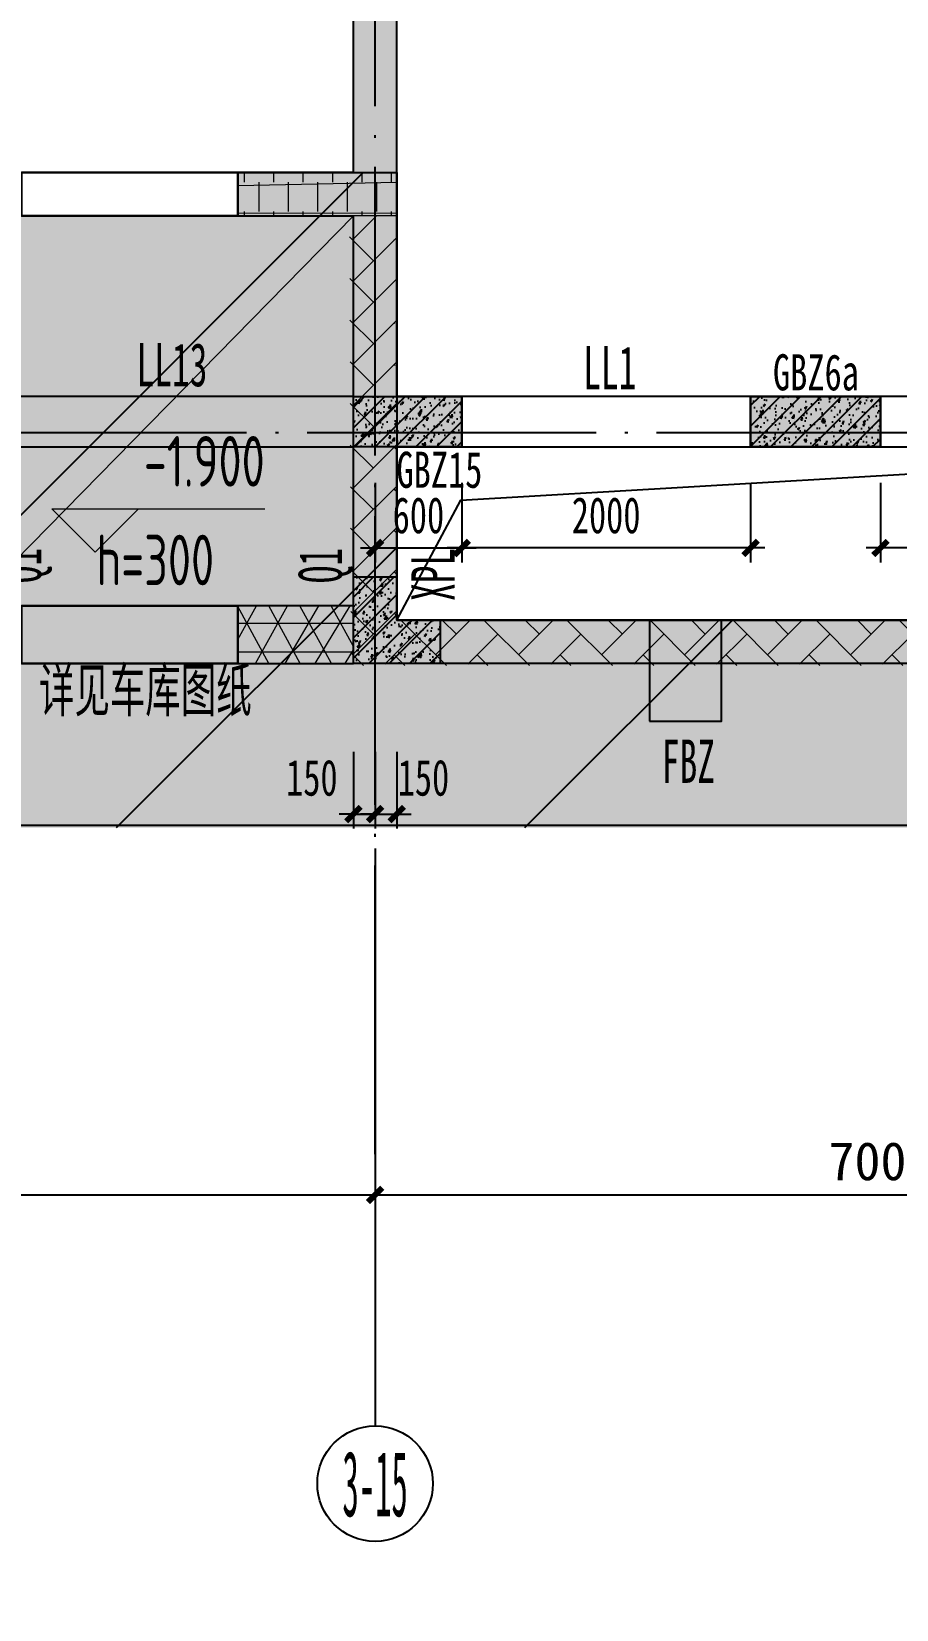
# Model space of a CAD drawing. Extents: x -3200781797 to -8106663, y 494714 to 1244925.
# Drawn here: x -8141730 to -8135740, y 514086 to 525017 of the extents above; entities that cross this region are included whole.
import ezdxf
from ezdxf.enums import TextEntityAlignment as Align
from ezdxf.xclip import XClip

# ---------------------------------------------------------------- set-up
doc = ezdxf.new("R2010")
doc.units = 0
doc.header["$LTSCALE"] = 1000
doc.header["$MEASUREMENT"] = 0
doc.header["$XCLIPFRAME"] = 0
for name, pattern in [('3#-轴线$0$DOTE', [2.4200000000000004, 2, -0.2, 0.02, -0.2]), ('3#4#5#模板$0$CONTINOUS', [0]), ('DASH', [0.35, 0.25, -0.1])]:
    doc.linetypes.add(name, pattern=pattern)
doc.layers.get('Defpoints').update_dxf_attribs({"color": 30, "linetype": 'DASH'})
for name, color, linetype in [('3#-B1$0$S-SLAB-HOLE', 5, 'Continuous'), ('3#-B1$0$S-WALL', 40, 'Continuous'), ('3#-B1$0$S-WALL-BEAM', 120, 'Continuous'), ('3#-B1$0$S-WALL-HATC', 253, 'Continuous'), ('3#-轴线$0$3#-轴号$0$A-ANNO-AXIS-CIRC', 3, 'Continuous'), ('3#-轴线$0$3#-轴号$0$A-ANNO-AXIS-TEXT', 7, 'Continuous'), ('3#-轴线$0$3#-轴号$0$A-ANNO-DIMS', 3, 'Continuous'), ('3#-轴线$0$A-ANNO-DOTE', 10, '3#-轴线$0$DOTE'), ('3#-轴线$0$AXIS_TEXT', 7, 'Continuous'), ('3#4#5#模板$0$S-ANNO-TEXT', 7, 'Continuous'), ('3#4#5#模板$0$S-SLAB-TEXT', 120, 'Continuous'), ('3#4#5#模板$0$S-WALL-COLU', 252, '3#4#5#模板$0$CONTINOUS'), ('3#4#5#模板$0$S-WALL-COLU-HATC', 16, 'Continuous'), ('3#4#5#模板$0$THIN', 7, 'Continuous'), ('DIM', 3, 'Continuous'), ('S-PC-FQ-WYQ', 4, 'Continuous'), ('S-WALL-BEAM-TEXT', 2, 'Continuous'), ('S-WALL-COLU-TEXT', 2, 'Continuous'), ('S-WALL-DIMS', 50, 'Continuous'), ('地库模板$0$HATCH', 254, 'Continuous'), ('地库模板$0$pt墙体$0$WALL', 7, 'Continuous'), ('地库模板$0$PUB_HATCH', 16, 'Continuous'), ('地库模板$0$墙体$0$墙体$0$墙体$0$A-WALL-CONC', 40, 'Continuous'), ('地库模板$0$柱子$0$柱子$0$柱子$0$A-COLU-CONC', 9, 'Continuous')]:
    doc.layers.add(name, color=color, linetype=linetype)
for name, color, linetype, lineweight in [('WALL-TEXT', 2, 'Continuous', 25), ('地库模板$0$S-ANNO-THIN', 3, 'Continuous', 15), ('地库模板$0$S-SLAB-LOWE-HATC', 193, 'Continuous', 18), ('地库模板$0$S-WALL-BEAM', 120, 'Continuous', 25), ('地库模板$0$S-WALL-CCAD-IPW', 150, 'Continuous', 15), ('地库模板$0$S-WALL-CCAD-NPW', 221, 'Continuous', 15)]:
    doc.layers.add(name, color=color, linetype=linetype, lineweight=lineweight)
doc.styles.add('3#-轴线$0$3#-轴号$0$_TCH_AXIS', font='')
doc.styles.add('3#-轴线$0$3#-轴号$0$_TCH_DIM_T3', font='')
doc.styles.add('3#-轴线$0$COMPLEX', font='COMPLEX')
doc.styles.add('TSSD_Dimension', font='', dxfattribs={"width": 0.7})
doc.styles.add('地库模板$0$TSSD_Label', font='Tssdeng.shx', dxfattribs={"width": 0.7, "bigfont": 'hztxt.shx'})
doc.styles.add('楷体', font='', dxfattribs={"width": 0.6})
doc.styles.add('楷体GB312', font='', dxfattribs={"width": 0.8})
doc.styles.get('3#-轴线$0$3#-轴号$0$_TCH_AXIS').set_extended_font_data('SimSun')
doc.styles.get('3#-轴线$0$3#-轴号$0$_TCH_DIM_T3').set_extended_font_data('SimSun')
doc.styles.get('TSSD_Dimension').set_extended_font_data('KaiTi_GB2312')
doc.styles.get('楷体').set_extended_font_data('KaiTi_GB2312')
doc.styles.get('楷体GB312').set_extended_font_data('楷体_GB2312')
doc.dimstyles.new('3#-轴线$0$3#-轴号$0$_TCH_ARCH&&100', dxfattribs={"dimtxt": 264.3459915611814, "dimasz": 100, "dimexe": 250, "dimexo": 300, "dimgap": 100, "dimtad": 1, "dimdec": 0, "dimzin": 0, "dimdsep": 46, "dimtxsty": '3#-轴线$0$3#-轴号$0$_TCH_DIM_T3', "dimblk": '3#-轴线$0$3#-轴号$0$_ArchTick', "dimcen": 0.09, "dimclrt": 7, "dimazin": 2, "dimtfac": 1, "dimtdec": 0, "dimtix": 1, "dimtmove": 2, "dimatfit": 3, "dimfxl": 100, "dimtolj": 1, "dimtzin": 0, "dimarcsym": 0})
doc.dimstyles.new('TSSD_100_100', dxfattribs={"dimtxt": 250, "dimasz": 100, "dimexe": 100, "dimexo": 250, "dimgap": 100, "dimtad": 1, "dimdec": 0, "dimzin": 0, "dimdsep": 46, "dimtxsty": 'TSSD_Dimension', "dimblk": 'ARCHTICK', "dimcen": 0, "dimdle": 100, "dimclrt": 7, "dimadec": 0, "dimazin": 0, "dimtfac": 1, "dimtdec": 0, "dimtix": 1, "dimtmove": 2, "dimatfit": 3, "dimfxl": 1, "dimtolj": 1, "dimtzin": 0, "dimarcsym": 0})

# ---------------------------------------------------------------- blocks, each defined once
blk = doc.blocks.new('q1')
at = {"layer": 'WALL-TEXT', "style": '楷体', "width": 0.6}
for p in [(-8138945.827728911, 457745.6522787121), (-8136862.725044833, 457745.6522787121)]:
    blk.add_text('Q1', height=300, rotation=90, dxfattribs=at).set_placement(p)
blk = doc.blocks.new('_ArchTick')
at = {"color": 0, "linetype": 'ByBlock', "const_width": 0.4}
blk.add_lwpolyline([(-0.5, -0.5), (0.5, 0.5)], dxfattribs=at)
blk = doc.blocks.new('*D242')
at = {"layer": 'Defpoints', "color": 0, "transparency": 16777216}
for p in [(-8139350.435511564, 522139.3897460625), (-8138750.435511565, 522139.3897460625), (-8138750.435511565, 521439.3897460625)]:
    blk.add_point(p, dxfattribs=at)
at = {"layer": 'S-WALL-DIMS', "color": 0, "lineweight": -2, "transparency": 16777216}
for p, q in [((-8139350.435511564, 521889.3897460625), (-8139350.435511564, 521339.3897460625)), ((-8138750.435511565, 521889.3897460625), (-8138750.435511565, 521339.3897460625)), ((-8139450.435511564, 521439.3897460625), (-8138650.435511565, 521439.3897460625))]:
    blk.add_line(p, q, dxfattribs=at)
at = {"layer": 'S-WALL-DIMS', "color": 0, "lineweight": -2, "transparency": 16777216, "xscale": 100, "yscale": 100, "zscale": 100, "rotation": 180}
blk.add_blockref('_ArchTick', (-8139350.435511564, 521439.3897460625), dxfattribs=at)
at = {"layer": 'S-WALL-DIMS', "color": 0, "lineweight": -2, "transparency": 16777216, "xscale": 100, "yscale": 100, "zscale": 100}
blk.add_blockref('_ArchTick', (-8138750.435511565, 521439.3897460625), dxfattribs=at)
at = {"layer": 'S-WALL-DIMS', "color": 7, "transparency": 16777216, "insert": (-8139050.435511565, 521664.3897460625), "char_height": 250, "attachment_point": 5, "style": 'TSSD_Dimension'}
blk.add_mtext('\\A1;600', dxfattribs=at)
blk = doc.blocks.new('*D90')
at = {"layer": 'Defpoints', "color": 0, "transparency": 16777216}
for p in [(-8135850.435511564, 522139.3897460625), (-8132850.435511564, 522139.3897460625), (-8135850.435511564, 521439.3897460625)]:
    blk.add_point(p, dxfattribs=at)
at = {"layer": 'S-WALL-DIMS', "color": 0, "lineweight": -2, "transparency": 16777216}
for p, q in [((-8135850.435511564, 521889.3897460625), (-8135850.435511564, 521339.3897460625)), ((-8132850.435511564, 521889.3897460625), (-8132850.435511564, 521339.3897460625)), ((-8132750.435511564, 521439.3897460625), (-8135950.435511564, 521439.3897460625))]:
    blk.add_line(p, q, dxfattribs=at)
at = {"layer": 'S-WALL-DIMS', "color": 0, "lineweight": -2, "transparency": 16777216, "xscale": 100, "yscale": 100, "zscale": 100, "rotation": 180}
blk.add_blockref('_ArchTick', (-8135850.435511564, 521439.3897460625), dxfattribs=at)
at = {"layer": 'S-WALL-DIMS', "color": 0, "lineweight": -2, "transparency": 16777216, "xscale": 100, "yscale": 100, "zscale": 100}
blk.add_blockref('_ArchTick', (-8132850.435511564, 521439.3897460625), dxfattribs=at)
at = {"layer": 'S-WALL-DIMS', "color": 7, "transparency": 16777216, "insert": (-8134350.435511564, 521664.3897460625), "char_height": 250, "attachment_point": 5, "style": 'TSSD_Dimension'}
blk.add_mtext('\\A1;3000', dxfattribs=at)
blk = doc.blocks.new('*D143')
at = {"layer": 'Defpoints', "color": 0, "transparency": 16777216}
for p in [(-8138750.435511565, 522139.3897460625), (-8136750.263425653, 522139.3897460625), (-8138750.435511565, 521439.3897460625)]:
    blk.add_point(p, dxfattribs=at)
at = {"layer": 'S-WALL-DIMS', "color": 0, "lineweight": -2, "transparency": 16777216}
for p, q in [((-8138750.435511565, 521889.3897460625), (-8138750.435511565, 521339.3897460625)), ((-8136750.263425653, 521889.3897460625), (-8136750.263425653, 521339.3897460625)), ((-8136650.263425653, 521439.3897460625), (-8138850.435511565, 521439.3897460625))]:
    blk.add_line(p, q, dxfattribs=at)
at = {"layer": 'S-WALL-DIMS', "color": 0, "lineweight": -2, "transparency": 16777216, "xscale": 100, "yscale": 100, "zscale": 100, "rotation": 180}
blk.add_blockref('_ArchTick', (-8138750.435511565, 521439.3897460625), dxfattribs=at)
at = {"layer": 'S-WALL-DIMS', "color": 0, "lineweight": -2, "transparency": 16777216, "xscale": 100, "yscale": 100, "zscale": 100}
blk.add_blockref('_ArchTick', (-8136750.263425653, 521439.3897460625), dxfattribs=at)
at = {"layer": 'S-WALL-DIMS', "color": 7, "transparency": 16777216, "insert": (-8137750.349468609, 521664.3897460625), "char_height": 250, "attachment_point": 5, "style": 'TSSD_Dimension'}
blk.add_mtext('\\A1;2000', dxfattribs=at)
blk = doc.blocks.new('xpl-3#')
at = {"layer": 'S-WALL-BEAM-TEXT', "style": '楷体', "width": 0.6}
blk.add_text('XPL', height=300, rotation=90, dxfattribs=at).set_placement((-8133213.572562454, 463909.2074300235))
blk.add_text('FBZ', height=300, dxfattribs=at).set_placement((-8131777.793031779, 462649.172756045))
blk = doc.blocks.new('an-3-b1')
at = {"layer": 'S-WALL-COLU-TEXT', "style": '楷体GB312', "width": 0.7}
for s, p in [('GBZ6a', (-7936594.953975637, 522531.2153511853)), ('GBZ15', (-7939202.954781102, 521855.9656559178))]:
    blk.add_text(s, height=250, dxfattribs=at).set_placement(p)
blk = doc.blocks.new('*D882')
at = {"layer": 'Defpoints', "color": 0, "transparency": 16777216}
for p in [(69050, -113649.4747128682), (69200, -113649.4747128682), (69200, -114331.234655729)]:
    blk.add_point(p, dxfattribs=at)
at = {"layer": 'DIM', "color": 0, "lineweight": -2, "transparency": 16777216}
for p, q in [((69050, -113899.4747128682), (69050, -114431.234655729)), ((69200, -113899.4747128682), (69200, -114431.234655729)), ((69050, -114331.234655729), (68950, -114331.234655729)), ((69050, -114331.234655729), (69200, -114331.234655729)), ((69200, -114331.234655729), (69300, -114331.234655729))]:
    blk.add_line(p, q, dxfattribs=at)
at = {"layer": 'DIM', "color": 0, "lineweight": -2, "transparency": 16777216, "xscale": 100, "yscale": 100, "zscale": 100}
blk.add_blockref('_ArchTick', (69050, -114331.234655729), dxfattribs=at)
at = {"layer": 'DIM', "color": 0, "lineweight": -2, "transparency": 16777216, "xscale": 100, "yscale": 100, "zscale": 100, "rotation": 180}
blk.add_blockref('_ArchTick', (69200, -114331.234655729), dxfattribs=at)
at = {"layer": 'DIM', "color": 7, "transparency": 16777216, "insert": (68761.91891891882, -114081.234655729), "char_height": 250, "attachment_point": 5, "style": 'TSSD_Dimension'}
blk.add_mtext('\\A1;150', dxfattribs=at)
blk = doc.blocks.new('*D883')
at = {"layer": 'Defpoints', "color": 0, "transparency": 16777216}
for p in [(69200, -113649.4747128682), (69350, -113649.4747128683), (69350, -114331.234655729)]:
    blk.add_point(p, dxfattribs=at)
at = {"layer": 'DIM', "color": 0, "lineweight": -2, "transparency": 16777216}
for p, q in [((69200, -113899.4747128682), (69200, -114431.234655729)), ((69350, -113899.4747128683), (69350, -114431.234655729)), ((69200, -114331.234655729), (69100, -114331.234655729)), ((69200, -114331.234655729), (69350, -114331.234655729)), ((69350, -114331.234655729), (69450, -114331.234655729))]:
    blk.add_line(p, q, dxfattribs=at)
at = {"layer": 'DIM', "color": 0, "lineweight": -2, "transparency": 16777216, "xscale": 100, "yscale": 100, "zscale": 100}
blk.add_blockref('_ArchTick', (69200, -114331.234655729), dxfattribs=at)
at = {"layer": 'DIM', "color": 0, "lineweight": -2, "transparency": 16777216, "xscale": 100, "yscale": 100, "zscale": 100, "rotation": 180}
blk.add_blockref('_ArchTick', (69350, -114331.234655729), dxfattribs=at)
at = {"layer": 'DIM', "color": 7, "transparency": 16777216, "insert": (69534.67567567527, -114081.234655729), "char_height": 250, "attachment_point": 5, "style": 'TSSD_Dimension'}
blk.add_mtext('\\A1;150', dxfattribs=at)
blk = doc.blocks.new('3#-轴线$0$_AXISO')
blk.add_circle((0, 0), 0.5)
at = {"layer": '3#-轴线$0$AXIS_TEXT', "style": '3#-轴线$0$COMPLEX', "width": 1.041666666666667}
blk.add_attdef('A', text='', height=0.56, dxfattribs=at).set_placement((-0.25, -0.28), (0.25, -0.28), align=Align.FIT)
blk = doc.blocks.new('3#-轴线$0$3#-轴号$0$_ArchTick')
at = {"color": 0, "linetype": 'ByBlock', "const_width": 0.4}
blk.add_lwpolyline([(-0.5, -0.5), (0.5, 0.5)], dxfattribs=at)
blk = doc.blocks.new('*D2031')
at = {"layer": '3#-轴线$0$3#-轴号$0$A-ANNO-DIMS', "color": 0, "lineweight": -2, "transparency": 16777216}
for p, q in [((24350, -15881.51446492399), (24350, -16631.51446492399)), ((31350, -15881.51446492399), (31350, -16631.51446492399)), ((24350, -16381.51446492399), (31350, -16381.51446492399))]:
    blk.add_line(p, q, dxfattribs=at)
at = {"layer": 'Defpoints', "color": 0, "transparency": 16777216}
for p in [(24350, -15581.51446492399), (31350, -15581.51446492399), (31350, -16381.51446492399)]:
    blk.add_point(p, dxfattribs=at)
at = {"layer": '3#-轴线$0$3#-轴号$0$A-ANNO-DIMS', "color": 0, "lineweight": -2, "transparency": 16777216, "xscale": 100, "yscale": 100, "zscale": 100, "rotation": 180}
blk.add_blockref('3#-轴线$0$3#-轴号$0$_ArchTick', (24350, -16381.51446492399), dxfattribs=at)
at = {"layer": '3#-轴线$0$3#-轴号$0$A-ANNO-DIMS', "color": 0, "lineweight": -2, "transparency": 16777216, "xscale": 100, "yscale": 100, "zscale": 100}
blk.add_blockref('3#-轴线$0$3#-轴号$0$_ArchTick', (31350, -16381.51446492399), dxfattribs=at)
at = {"layer": '3#-轴线$0$3#-轴号$0$A-ANNO-DIMS', "color": 7, "transparency": 16777216, "insert": (27850, -16149.3414691434), "char_height": 264.3459915611814, "attachment_point": 5, "style": '3#-轴线$0$3#-轴号$0$_TCH_DIM_T3'}
blk.add_mtext('\\A1;7000', dxfattribs=at)
blk = doc.blocks.new('*D2032')
at = {"layer": '3#-轴线$0$3#-轴号$0$A-ANNO-DIMS', "color": 0, "lineweight": -2, "transparency": 16777216}
for p, q in [((31350, -15881.51446492399), (31350, -16631.51446492399)), ((38350, -15881.51446492399), (38350, -16631.51446492399)), ((31350, -16381.51446492399), (38350, -16381.51446492399))]:
    blk.add_line(p, q, dxfattribs=at)
at = {"layer": 'Defpoints', "color": 0, "transparency": 16777216}
for p in [(31350, -15581.51446492399), (38350, -15581.51446492399), (38350, -16381.51446492399)]:
    blk.add_point(p, dxfattribs=at)
at = {"layer": '3#-轴线$0$3#-轴号$0$A-ANNO-DIMS', "color": 0, "lineweight": -2, "transparency": 16777216, "xscale": 100, "yscale": 100, "zscale": 100, "rotation": 180}
blk.add_blockref('3#-轴线$0$3#-轴号$0$_ArchTick', (31350, -16381.51446492399), dxfattribs=at)
at = {"layer": '3#-轴线$0$3#-轴号$0$A-ANNO-DIMS', "color": 0, "lineweight": -2, "transparency": 16777216, "xscale": 100, "yscale": 100, "zscale": 100}
blk.add_blockref('3#-轴线$0$3#-轴号$0$_ArchTick', (38350, -16381.51446492399), dxfattribs=at)
at = {"layer": '3#-轴线$0$3#-轴号$0$A-ANNO-DIMS', "color": 7, "transparency": 16777216, "insert": (34850, -16149.3414691434), "char_height": 264.3459915611814, "attachment_point": 5, "style": '3#-轴线$0$3#-轴号$0$_TCH_DIM_T3'}
blk.add_mtext('\\A1;7000', dxfattribs=at)
blk = doc.blocks.new('地库模板$0$_FZH')
blk.add_lwpolyline([(-0.5, -0.5), (0.5, -0.5), (0.5, 0.5), (-0.5, 0.5)], close=True)
at = {"layer": '地库模板$0$PUB_HATCH'}
blk.add_solid([(-0.5, -0.5), (0.5, -0.5), (-0.5, 0.5), (0.5, 0.5)], dxfattribs=at)
blk = doc.blocks.new('地库模板$0$结构柱')
at = {"layer": '地库模板$0$柱子$0$柱子$0$柱子$0$A-COLU-CONC', "xscale": 500, "yscale": 700, "zscale": 700}
blk.add_blockref('地库模板$0$_FZH', (525334149.634959, 299494709.9501054, -6.981273956751038e-09), dxfattribs=at)
blk = doc.blocks.new('地库模板$0$B1墙')
at = {"layer": '地库模板$0$S-SLAB-LOWE-HATC'}
h = blk.add_hatch(dxfattribs=at)
h.set_pattern_fill('HEX', color=256, scale=150)
h.set_pattern_definition([(0, (4200.075412988663, -94190.0647560358), (0, 824.8889999999999), [476.25, -952.5]), (120, (4200.075412988663, -94190.0647560358), (-714.3748293023417, -412.4444999999998), [476.2499999999879, -952.4999999999759]), (59.99999999999999, (4676.325412988663, -94190.0647560358), (-714.3748293023417, 412.4445000000001), [476.25, -952.5])])
h.paths.add_polyline_path([(83900.09546113014, -73090.11121165752), (83900.09546113014, -60590.1111638546), (76700.00097072124, -60590.1111638546), (76700.00097072124, -57939.90259093046), (69050.00180190802, -57939.90259093046), (69050.00180190802, -60590.11876803637), (62250.00214743614, -60590.11851984262), (62250.00207620859, -62540.11850899458), (60050.00207614899, -62540.11850899458), (60050.00207608938, -67089.99611783028), (59250.00207608938, -67089.99611783028), (59250.00207608938, -68789.99611753225), (57450.87079411745, -68789.99611711502), (57450.00207608938, -70791.01439213753), (46249.99864882231, -70791.01439225674), (46249.99864882231, -67691.01439225674), (43599.99864882231, -67691.01439225674), (43599.99864882231, -70791.01439225674), (28299.99864882231, -70791.01439225674), (28299.99864882231, -67691.01439225674), (25649.99864882231, -67691.01439225674), (25649.99864882231, -70790.11121165752), (14949.99864882231, -70790.11121165752), (14949.99864882231, -64039.99925816059), (12950.65376424789, -64039.99925816059), (12950.65376394987, -62190.00523895025), (11300.00041282177, -62190.00643664598), (11299.99979871511, -60390.00719583035), (6300.009561240673, -60390.0037817359), (6300.006379067898, -63490.00004148483), (4200.064873576164, -63490.00525665283), (4200.075412988663, -94190.0647560358), (30500.00090563297, -94190.0647560358), (30500.00132483244, -87189.99611711502), (58400.19225078821, -87189.19145864248), (58400.19225078821, -85990.11121165752), (61200.19224727154, -85990.11121165752), (61200.19224727154, -82790.11121165752), (70400.19224727154, -82790.11121165752), (70400.19224727154, -82190.11121165752), (73800.19224727154, -82190.11121165752), (73800.19224727154, -82790.11121165752), (82300.19224727154, -82790.11121165752), (82299.77588760853, -96449.99611711502), (107150.0007142425, -96449.99611711502), (107150.0011600256, -89499.99341702461), (149099.9992355704, -89499.99610811472), (149099.9992157817, -74390.09370613098), (147500.0042831302, -74390.09392184019), (147500.0034233332, -72590.09677255154), (147249.9990915656, -72590.09624493122), (147250.002892077, -70790.11121195555), (136500.0954611301, -70790.11121165752), (136500.0954611301, -69290.11121171713), (133850.0954611301, -69290.11121171713), (133850.0954611897, -70790.11121165752), (126000.0954611301, -70790.11121165752), (126000.0954611301, -73090.11121165752), (118150.0954610705, -73090.11121165752), (118150.0954611301, -69990.11121165752), (115500.0954611301, -69990.11121165752), (115500.0954610705, -73089.99611705542), (97250.09546113014, -73089.99611711502), (97250.09546113014, -69990.11121165752), (94600.09546113014, -69990.11121165752), (94600.09546107054, -73090.11121213436)])
at = {"layer": '地库模板$0$S-WALL-CCAD-IPW'}
h = blk.add_hatch(dxfattribs=at)
h.set_pattern_fill('AR-HBONE', color=256, scale=2, style=0)
h.set_pattern_definition([(45, (-525585599.6341744, -299565550.9644977), (0, 287.3681958742129), [609.6, -203.2]), (135, (-525585455.9501744, -299565407.2804977), (2.842170943040401e-14, 287.3681958742129), [609.6, -203.2])])
h.paths.add_polyline_path([(56649.99864882231, -70791.01439225674), (56649.99864882231, -70491.01439225674), (53700.00078463554, -70491.01439225674), (46549.99864882231, -70491.01439225674), (46549.99864882231, -67691.01439225674), (46249.99864888191, -67691.01439225674), (46249.99864882231, -70789.99612271786)])
at = {"layer": '地库模板$0$S-WALL-CCAD-NPW'}
h = blk.add_hatch(dxfattribs=at)
h.set_pattern_fill('AR-B88', color=5, style=0)
h.set_pattern_definition([(0, (-525585599.6341744, -299565850.9644977), (0, 203.2), []), (90, (-525585599.6341744, -299565850.9644977), (-101.6, 203.2), [203.2, -203.2])])
h.paths.add_polyline_path([(45449.99864888191, -67391.01439225674), (46549.99864882231, -67391.01439225674), (46549.99864882231, -67691.01439225674), (45449.99864888191, -67691.01439225674)])
h = blk.add_hatch(dxfattribs=at)
h.set_pattern_fill('NET3', color=256, scale=60, style=0)
h.set_pattern_definition([(0, (-526234799.713986, -299563251.8677428), (0, 190.5), []), (59.99999999999999, (-526234799.713986, -299563251.8677428), (-164.9778394209355, 95.25000000000003), []), (120, (-526234799.713986, -299563251.8677428), (-164.9778394209356, -95.24999999999996), [])])
h.paths.add_polyline_path([(45449.99864882231, -70391.01439225674), (46249.99864888191, -70391.01439219713), (46249.99864882231, -70791.01439219713), (45449.9986487627, -70791.01439225674)])
at = {"layer": '地库模板$0$S-SLAB-LOWE-HATC', "const_width": 0.5}
blk.add_lwpolyline([(58400.19225078821, -87189.19145864248), (30500.00132483244, -87189.99611711502), (30500.00090563297, -94190.0647560358), (4200.075412988663, -94190.0647560358), (4200.064873576164, -63490.00525665283), (6300.006379067898, -63490.00004148483), (6300.009561240673, -60390.0037817359), (11299.99979871511, -60390.00719583035), (11300.00041282177, -62190.00643664598), (12950.65376394987, -62190.00523895025), (12950.65376424789, -64039.99925816059), (14949.99864882231, -64039.99925816059), (14949.99864882231, -70790.11121165752), (25649.99864882231, -70790.11121165752), (25649.99864882231, -67691.01439225674), (28299.99864882231, -67691.01439225674), (28299.99864882231, -70791.01439225674), (43599.99864882231, -70791.01439225674), (43599.99864882231, -67691.01439225674), (46249.99864882231, -67691.01439225674), (46249.99864882231, -70791.01439225674), (57450.00207608938, -70791.01439213753)], dxfattribs=at)
at = {"layer": '地库模板$0$S-WALL-BEAM'}
for points in [[(45449.99864888191, -67691.01439225674), (43949.99864882231, -67691.01439225674), (43949.99864882231, -67391.01439225674), (45449.99864888191, -67391.01439225674)], [(43949.99864882231, -70391.01439225674), (45449.99864882231, -70391.01439225674), (45449.99864882231, -70791.01439225674), (43949.99864882231, -70791.01439225674)]]:
    blk.add_lwpolyline(points, close=True, dxfattribs=at)
at = {"layer": '地库模板$0$S-WALL-CCAD-IPW', "const_width": 0.25}
blk.add_lwpolyline([(46549.99864882231, -67691.01439225674), (46549.99864882231, -70491.01439225674), (53700.00078457594, -70491.01439225674), (53700.00078463554, -70491.01439225674), (56649.99864882231, -70491.01439225674), (56649.99864882231, -70491.01439225674), (56649.99864882231, -70791.01439225674), (46249.99864882231, -70789.99612271786), (46249.99864888191, -67691.01439225674)], close=True, dxfattribs=at)
at = {"layer": '地库模板$0$S-WALL-CCAD-NPW', "color": 5}
blk.add_lwpolyline([(45449.99864888191, -67391.01439225674), (46549.99864882231, -67391.01439225674), (46549.99864882231, -67691.01439225674), (45449.99864888191, -67691.01439225674)], close=True, dxfattribs=at)
at = {"layer": '地库模板$0$S-WALL-CCAD-NPW'}
blk.add_lwpolyline([(45449.99864882231, -70391.01439225674), (46249.99864888191, -70391.01439219713), (46249.99864882231, -70791.01439219713), (45449.9986487627, -70791.01439225674)], close=True, dxfattribs=at)
blk = doc.blocks.new('地库模板')
at = {"layer": '地库模板$0$HATCH'}
h = blk.add_hatch(dxfattribs=at)
h.set_pattern_fill('METAL', color=256, scale=500, style=0)
h.set_pattern_definition([(45, (0, 0), (-1414.213562373095, 1414.213562373095), [])])
h.paths.add_polyline_path([(525942549.6328276, 299507559.95017), (525942549.6328232, 299505260.8459888), (525942249.6328232, 299505260.845987), (525942249.6328232, 299495059.9501054), (525932149.6328232, 299495059.95017), (525932149.6328232, 299498159.9501054), (525928899.6328232, 299498159.9501054), (525928899.6328253, 299495059.95017), (525914199.6328456, 299495059.9502311), (525914199.6328233, 299495059.95017), (525914199.6328232, 299498159.9501054), (525910949.6328232, 299498159.9501054), (525910949.6328188, 299495059.9502311), (525910949.6328232, 299495059.95017), (525900849.6328232, 299495059.95017), (525900849.6328232, 299505460.9574872), (525900549.6329122, 299505460.9586945), (525900549.6329122, 299469960.4192083), (525946799.8261207, 299469960.4192083), (525946799.8261293, 299472910.4192069), (525943999.8261285, 299472910.4191903), (525943999.8260754, 299478060.9683806), (525944299.8267708, 299478060.9683806), (525944299.8260349, 299479260.8526928), (525947099.8274053, 299479260.8538793), (525947099.825438, 299482460.8525041), (525956399.730298, 299482460.8540679), (525956399.9225454, 299482860.853286), (525958999.8264217, 299482860.853286), (525958999.8264217, 299482460.853286), (525967599.8264217, 299482460.853286), (525967599.8264217, 299469960.4192083), (526034999.629934, 299469960.4192083), (526034999.6320881, 299507260.6369975), (526032800.8073006, 299507246.231072), (526032800.8079108, 299495045.1106799), (526022399.7296355, 299495059.9501054), (526022399.7296356, 299496560.853286), (526019149.7296355, 299496560.853286), (526019149.7296355, 299495059.9501054), (526011299.7296355, 299495059.9501054), (526011299.7296355, 299492810.853286), (526004049.7296355, 299492810.853286), (526004049.7296355, 299495860.853286), (526000799.7296355, 299495860.853286), (526000799.7296355, 299492760.853286), (525983149.7296356, 299492760.853286), (525983149.7296355, 299495860.853286), (525979899.7296356, 299495860.853286), (525979899.7296355, 299492760.853286), (525969799.7296355, 299492760.853286), (525969799.7297168, 299505260.853286), (525978149.7296355, 299505262.1129352), (525978149.7296355, 299510210.853286), (525981249.7296355, 299510210.853286), (525981249.7296355, 299505260.853286), (525999049.7296355, 299505260.853286), (525999049.7296355, 299510210.853286), (526002149.7296355, 299510210.853286), (526002149.7296359, 299505260.853286), (526012399.7296355, 299505260.853286), (526012399.7296355, 299507560.853286), (526021099.711919, 299507560.853286), (526021099.7296355, 299510450.4192083), (526021099.7296355, 299510655.9275637), (526021099.711919, 299510660.3375743), (526021099.711919, 299511210.853286), (526022649.6343589, 299511210.853286), (526024149.7296355, 299511210.853286), (526024149.729446, 299507800.5391532), (526024149.7296356, 299507800.5390553), (526024149.7296356, 299507562.1129352), (526034999.6313393, 299507460.8543122), (526032799.7296355, 299558251.0002456), (526012199.6339587, 299558251.0002456), (526012199.6339587, 299560451.0002456), (525961899.6336578, 299560451.0002456), (525961899.6336578, 299574950.5661679), (525946349.6329122, 299574950.5642042), (525946349.6329122, 299560450.9982819), (525900549.6329122, 299560450.9982819), (525900549.6329122, 299507559.95017), (525909099.6328232, 299507561.2121011), (525909099.6328232, 299510609.95017), (525912949.6328232, 299510609.95017), (525912949.6328233, 299507559.95017), (525930149.6328233, 299507559.95017), (525930149.6328232, 299510609.95017), (525933949.6328232, 299510609.95017), (525933949.6328233, 299507559.95017)])
at = {"layer": '地库模板$0$pt墙体$0$WALL', "elevation": 6.981273997616174e-09}
blk.add_lwpolyline([(525914199.6328456, 299495059.9502311), (525928899.6328232, 299495059.95017), (525928899.6328253, 299495059.9502293), (525928899.6328232, 299498159.9501054), (525932149.6328232, 299498159.9501054), (525932149.6328232, 299495059.95017), (525942249.6328232, 299495059.9501054)], dxfattribs=at)
at = {"layer": '地库模板$0$S-ANNO-THIN'}
for p, q in [((525929199.6328232, 299495159.9501054), (525931849.6328232, 299497859.9501054)), ((525929760.2388654, 299495830.3353894), (525930360.2388054, 299495830.3353893)), ((525930060.2388354, 299495530.3354194), (525929760.2388654, 299495830.3353894)), ((525930060.2388354, 299495530.3354194), (525930360.2388054, 299495830.3353893)), ((525930360.2388054, 299495830.3353893), (525931235.2387179, 299495830.3353893))]:
    blk.add_line(p, q, dxfattribs=at)
blk.add_blockref('地库模板$0$结构柱', (600000, 5.960464477539062e-08, 6.98127395675104e-09))
at = {"layer": '地库模板$0$墙体$0$墙体$0$墙体$0$A-WALL-CONC'}
blk.add_blockref('地库模板$0$B1墙', (525885599.6341744, 299565550.9644977), dxfattribs=at)
at = {"layer": '地库模板$0$S-ANNO-THIN', "style": '地库模板$0$TSSD_Label', "width": 0.7}
for s, p in [('-1.900', (525931235.2387179, 299495880.3353842)), ('h=300', (525930884.7513945, 299495196.5664536))]:
    blk.add_text(s, height=349.999965, dxfattribs=at).set_placement(p, align=Align.BOTTOM_RIGHT)
blk = doc.blocks.new('Q-BIM')
at = {"layer": 'DIM'}
for base, p1, p2, picture, middle in [((69200, -114331.234655729), (69050, -113649.4747128682), (69200, -113649.4747128682), '*D882', (68761.91891891882, -114081.234655729)), ((69350, -114331.234655729), (69200, -113649.4747128682), (69350, -113649.4747128683), '*D883', (69534.67567567527, -114081.234655729))]:
    dim = blk.add_linear_dim(base=base, p1=p1, p2=p2, dimstyle='TSSD_100_100', dxfattribs=at)
    dim.commit()
    dim.dimension.update_dxf_attribs({"geometry": picture, "text_midpoint": middle, "dimtype": 128})
blk = doc.blocks.new('3#-轴线$0$3#-轴号')
at = {"layer": '3#-轴线$0$3#-轴号$0$A-ANNO-AXIS-CIRC'}
blk.add_line((31350, -13981.51446492398), (31350, -17981.51446492398), dxfattribs=at)
ref = blk.add_blockref('3#-轴线$0$_AXISO', (31350, -18381.51446492398), dxfattribs=dict(at, xscale=800, yscale=800, zscale=800))
ref.add_attrib('A', '3-15', dxfattribs={"layer": '3#-轴线$0$3#-轴号$0$A-ANNO-AXIS-TEXT', "height": 452.5483399593904, "style": '3#-轴线$0$3#-轴号$0$_TCH_AXIS', "width": 0.3496093749999973}).set_placement((31123.72583002031, -18607.78863490367), (31576.27416997969, -18607.78863490367), align=Align.FIT)
at = {"layer": '3#-轴线$0$3#-轴号$0$A-ANNO-DIMS'}
for p1, p2, picture, middle in [((24350, -15581.51446492399), (31350, -15581.51446492399), '*D2031', (27850, -16149.3414691434)), ((31350, -15581.51446492399), (38350, -15581.51446492399), '*D2032', (34850, -16149.3414691434))]:
    dim = blk.add_aligned_dim(p1=p1, p2=p2, distance=-800, dimstyle='3#-轴线$0$3#-轴号$0$_TCH_ARCH&&100', dxfattribs=at)
    dim.commit()
    dim.dimension.update_dxf_attribs({"geometry": picture, "text_midpoint": middle})
blk = doc.blocks.new('3#-轴线')
at = {"layer": '3#-轴线$0$A-ANNO-DOTE'}
for points in [[(31350, -16100), (31350, -7100)], [(-3000, -11100), (44800, -11100)]]:
    blk.add_lwpolyline(points, dxfattribs=at)
blk.add_blockref('3#-轴线$0$3#-轴号', (0, 0))
blk = doc.blocks.new('3#-B1')
at = {"layer": '3#-B1$0$S-WALL-HATC'}
for points in [[(31300, -9166.666666666657), (31500, -9200), (31500, -7200), (31350, -7133.333333333343), (31200, -7200), (31200, -9300.000000000058)], [(31350, -11037.5), (31500, -10850), (31500, -9200), (31300, -9166.666666666657), (31200, -9300), (31200, -11200)], [(31200, -9300), (30400.00622016005, -9300.094848684967), (30400.00622016005, -9600.094848684967), (31200, -9600), (31300, -9466.666666666657)], [(31500, -11200), (31949.99999999892, -11200), (31949.99999999892, -10850), (31500, -10850), (31350, -11037.5)], [(34849.99999999991, -10850), (33950.17208591104, -10850), (33950.17208591104, -11200), (34849.99999999991, -11200)], [(31200, -12700), (31500, -12400), (31500, -11200), (31350, -11037.5), (31200, -11200)], [(31200.00311005022, -12300.04742431268), (30400.00933021028, -12300.14227299765), (30400.00622016002, -12700.09484868497), (31199.99999999997, -12700), (31299.99999999997, -12566.66666666666)], [(38416.66666666666, -12533.33333333334), (38250, -12400), (31500, -12400), (31200, -12700), (38350, -12700)]]:
    blk.add_hatch(color=256, dxfattribs=at).paths.add_polyline_path(points)
at = {"layer": '3#-B1$0$S-SLAB-HOLE'}
blk.add_lwpolyline([(31500, -12400), (31944.07611329225, -11569.09867604083), (38250, -11200)], dxfattribs=at)
at = {"layer": '3#-B1$0$S-WALL'}
for p, q in [((31200, -9300), (31200, -7200)), ((31500, -9500), (31500, -7300)), ((31200, -9300), (30400.00622016005, -9300.094848684967)), ((30400.00622016005, -9300.094848684967), (30400.00622016005, -9600.094848684967)), ((31500, -10850), (31500, -9500)), ((30400.00622016005, -9600.094848684967), (31200, -9600)), ((31200, -11200), (31200, -9600)), ((31949.99999999892, -10850), (31500, -10850)), ((31949.99999999892, -11200), (31949.99999999892, -10850)), ((34849.99999999991, -10850), (33950.17208591104, -10850)), ((33950.17208591104, -10850), (33950.17208591104, -11200)), ((34849.99999999991, -11200), (34849.99999999991, -10850)), ((31200, -12700), (31200, -11200)), ((31500, -11200), (31949.99999999892, -11200)), ((31500, -12400), (31500, -11200)), ((33950.17208591104, -11200), (34849.99999999991, -11200)), ((31199.99999999997, -12300), (30400.00622016002, -12300.09484868497)), ((30400.00622016002, -12300.09484868497), (30400.00622016002, -12700.09484868497)), ((38250, -12400), (31500, -12400)), ((30400.00622016002, -12700.09484868497), (31199.99999999997, -12700)), ((38350, -12700), (31200, -12700))]:
    blk.add_line(p, q, dxfattribs=at)
at = {"layer": '3#-B1$0$S-WALL-BEAM'}
for points in [[(28900.00622010045, -9600.094848684967), (30400.00622016005, -9600.094848684967), (30400.00622016005, -9300.094848684967), (28900.00622010045, -9300.094848684967)], [(28550, -11200), (31200, -11200), (31200, -10850), (28550, -10850)], [(31949.99999999892, -11200), (33950.17208591104, -11200), (33950.17208591104, -10850), (31949.99999999892, -10850)], [(34849.99999999991, -11200), (37850.00000000009, -11200), (37850.00000000009, -10850), (34849.99999999991, -10850)], [(28900.00622010042, -12700.09484868497), (30400.00622016002, -12700.09484868497), (30400.00622016002, -12300.09484868497), (28900.00622010042, -12300.09484868497)]]:
    blk.add_lwpolyline(points, close=True, dxfattribs=at)
at = {"layer": '3#-B1$0$S-SLAB-HOLE'}
blk.add_blockref('3#-轴线', (0, 0), dxfattribs=at)

msp = doc.modelspace()

# ---------------------------------------------------------------- hatches: boundary and pattern name
at = {"layer": '3#4#5#模板$0$S-WALL-COLU-HATC'}
h = msp.add_hatch(dxfattribs=at)
h.set_pattern_fill('ARMORED', color=256, scale=10, style=0)
h.set_pattern_definition([(49.99999999999999, (-2741.888955172151, 63299.26156865759), (143.4520365201507, -12.55042699651902), [15, -165]), (355, (-2741.888955172151, 63299.26156865759), (-27.7502667226, 150.4384267400024), [12, -132]), (100.4514, (-2729.934619172476, 63298.21570065757), (115.7018763428043, 137.8879084121907), [12.748038, -140.2284224]), (46.18420000000002, (-2741.888955172151, 63339.26156865759), (213.4482097251289, -33.10380286580362), [22.5, -247.5]), (96.6356, (-2724.101606172509, 63336.50290725753), (186.9325411097407, 194.8235741800883), [19.1220576, -210.3426]), (351.1842, (-2741.888955172151, 63339.26156865759), (186.9323890267254, 194.8237201850649), [18, -198]), (21, (-2721.888955172151, 63329.26156865759), (119.3814104236923, -80.52377813306776), [15, -165]), (326.0000000000001, (-2721.888955172151, 63329.26156865759), (48.66306638431634, 145.0300090093706), [12, -132]), (71.4514, (-2711.940508572385, 63322.55124745762), (168.044525716298, 64.50609934199048), [12.748038, -140.2284224]), (37.50000000000001, (-2741.888955172151, 63299.26156865759), (2.431971063458134, 66.5787707662623), [0, -130.4, 0, -134, 0, -132.5]), (7.499999999999999, (-2741.888955172151, 63299.26156865759), (52.61390748842972, 78.88234237647205), [0, -76.39999999999999, 0, -127.4, 0, -50.5]), (327.5, (-2786.488955171779, 63299.26156865759), (106.7644872344818, -4.510974346875951), [0, -50, 0, -156, 0, -207]), (317.5, (-2806.488955171779, 63299.26156865759), (116.6372338684772, 20.02099646646354), [0, -65, 0, -103.6, 0, -147]), (45, (-2741.888955172151, 63299.26156865759), (-70.71067811865476, 70.71067811865476), [])])
h.paths.add_polyline_path([(-8139500.435511588, 522139.3897460624), (-8139500.435511588, 522489.3897460624), (-8138750.435511588, 522489.3897460624), (-8138750.435511588, 522139.3897460624), (-8139150.435511588, 522139.3897460624)])
h = msp.add_hatch(dxfattribs=at)
h.set_pattern_fill('ARMORED', color=256, scale=10, style=0)
h.set_pattern_definition([(49.99999999999999, (-1841.873330173083, 63299.26156865759), (143.4520365201507, -12.55042699651902), [15, -165]), (355, (-1841.873330173083, 63299.26156865759), (-27.7502667226, 150.4384267400024), [12, -132]), (100.4514, (-1829.918994173408, 63298.21570065757), (115.7018763428043, 137.8879084121907), [12.748038, -140.2284224]), (46.18420000000002, (-1841.873330173083, 63339.26156865759), (213.4482097251289, -33.10380286580362), [22.5, -247.5]), (96.6356, (-1824.085981173441, 63336.50290725753), (186.9325411097407, 194.8235741800883), [19.1220576, -210.3426]), (351.1842, (-1841.873330173083, 63339.26156865759), (186.9323890267254, 194.8237201850649), [18, -198]), (21, (-1821.873330173083, 63329.26156865759), (119.3814104236923, -80.52377813306776), [15, -165]), (326.0000000000001, (-1821.873330173083, 63329.26156865759), (48.66306638431634, 145.0300090093706), [12, -132]), (71.4514, (-1811.924883573316, 63322.55124745762), (168.044525716298, 64.50609934199048), [12.748038, -140.2284224]), (37.50000000000001, (-1841.873330173083, 63299.26156865759), (2.431971063458134, 66.5787707662623), [0, -130.4, 0, -134, 0, -132.5]), (7.499999999999999, (-1841.873330173083, 63299.26156865759), (52.61390748842972, 78.88234237647205), [0, -76.39999999999999, 0, -127.4, 0, -50.5]), (327.5, (-1886.47333017271, 63299.26156865759), (106.7644872344818, -4.510974346875951), [0, -50, 0, -156, 0, -207]), (317.5, (-1906.47333017271, 63299.26156865759), (116.6372338684772, 20.02099646646354), [0, -65, 0, -103.6, 0, -147]), (45, (-1841.873330173083, 63299.26156865759), (-70.71067811865476, 70.71067811865476), [])])
h.paths.add_polyline_path([(-8136750.435511587, 522139.3897460624), (-8136750.435511587, 522489.3897460624), (-8135850.435511587, 522489.3897460624), (-8135850.435511587, 522139.3897460624)])
h = msp.add_hatch(dxfattribs=at)
h.set_pattern_fill('ARMORED', color=256, scale=10, style=0)
h.set_pattern_definition([(49.99999999999999, (-2741.892861423083, 63399.26156865759), (143.4520365201507, -12.55042699651902), [15, -165]), (355, (-2741.892861423083, 63399.26156865759), (-27.7502667226, 150.4384267400024), [12, -132]), (100.4514, (-2729.938525423408, 63398.21570065757), (115.7018763428043, 137.8879084121907), [12.748038, -140.2284224]), (46.18420000000002, (-2741.892861423083, 63439.26156865759), (213.4482097251289, -33.10380286580362), [22.5, -247.5]), (96.6356, (-2724.105512423441, 63436.50290725753), (186.9325411097407, 194.8235741800883), [19.1220576, -210.3426]), (351.1842, (-2741.892861423083, 63439.26156865759), (186.9323890267254, 194.8237201850649), [18, -198]), (21, (-2721.892861423083, 63429.26156865759), (119.3814104236923, -80.52377813306776), [15, -165]), (326.0000000000001, (-2721.892861423083, 63429.26156865759), (48.66306638431634, 145.0300090093706), [12, -132]), (71.4514, (-2711.944414823316, 63422.55124745762), (168.044525716298, 64.50609934199048), [12.748038, -140.2284224]), (37.50000000000001, (-2741.892861423083, 63399.26156865759), (2.431971063458134, 66.5787707662623), [0, -130.4, 0, -134, 0, -132.5]), (7.499999999999999, (-2741.892861423083, 63399.26156865759), (52.61390748842972, 78.88234237647205), [0, -76.39999999999999, 0, -127.4, 0, -50.5]), (327.5, (-2786.49286142271, 63399.26156865759), (106.7644872344818, -4.510974346875951), [0, -50, 0, -156, 0, -207]), (317.5, (-2806.49286142271, 63399.26156865759), (116.6372338684772, 20.02099646646354), [0, -65, 0, -103.6, 0, -147]), (45, (-2741.892861423083, 63399.26156865759), (-70.71067811865476, 70.71067811865476), [])])
h.paths.add_polyline_path([(-8139500.435511587, 520639.3897460624), (-8139500.427699087, 521239.3934081718), (-8139200.431605337, 521239.3897460624), (-8139200.435511587, 520939.3897460625), (-8138900.435511587, 520939.3897460625), (-8138900.435511587, 520639.3897460624)])

# ---------------------------------------------------------------- linework, layer by layer
at = {"layer": '3#4#5#模板$0$S-WALL-COLU', "linetype": 'ByBlock'}
for points in [[(-8139500.435511588, 522139.3897460624), (-8139500.435511588, 522489.3897460624), (-8138750.435511588, 522489.3897460624), (-8138750.435511588, 522139.3897460624), (-8139150.435511588, 522139.3897460624)], [(-8136750.435511587, 522139.3897460624), (-8136750.435511587, 522489.3897460624), (-8135850.435511587, 522489.3897460624), (-8135850.435511587, 522139.3897460624), (-8136750.435511587, 522139.3897460624), (-8136750.435511587, 522139.3897460624)], [(-8139500.435511587, 520639.3897460624), (-8139500.427699087, 521239.3934081718), (-8139200.431605337, 521239.3897460624), (-8139200.435511587, 520939.3897460625), (-8138900.435511587, 520939.3897460625), (-8138900.435511587, 520639.3897460624), (-8139500.435511587, 520639.3897460624), (-8139500.435511587, 520639.3897460624)]]:
    msp.add_lwpolyline(points, close=True, dxfattribs=at)
at = {"layer": '3#4#5#模板$0$THIN'}
msp.add_lwpolyline([(-8172723.913258744, 519520.0878179665), (-8149900.076612774, 519520.0878179665), (-8149830.076612774, 519740.0878179665), (-8149710.076612774, 519300.0878179665), (-8149640.076612774, 519520.0878179665), (-8126816.239966803, 519520.0878179665)], dxfattribs=at)

# ---------------------------------------------------------------- block references
at = {"layer": '3#4#5#模板$0$S-ANNO-TEXT'}
msp.add_blockref('3#-B1', (-8170700.435511587, 533339.3897460625), dxfattribs=at)
at = {"layer": '3#4#5#模板$0$S-SLAB-TEXT'}
ref = msp.add_blockref('地库模板', (-534071350.0621147, -298974120.6552081), dxfattribs=at)
XClip(ref).set_block_clipping_path([(525899461.1018211, 299493622.6433331), (525943879.1367252, 299511172.56280804)])
at = {"layer": 'S-PC-FQ-WYQ'}
for name, p in [('an-3-b1', (-200000, 0)), ('xpl-3#', (-5586.174031529576, 57163.1969388132))]:
    msp.add_blockref(name, p, dxfattribs=at)
at = {"layer": 'S-WALL-DIMS'}
msp.add_blockref('Q-BIM', (-8208550.435511587, 633927.6819518826), dxfattribs=at)
at = {"layer": 'WALL-TEXT'}
msp.add_blockref('q1', (-2716.873330173083, 63449.36117803265), dxfattribs=at)

# ---------------------------------------------------------------- texts
at = {"layer": 'S-WALL-BEAM-TEXT', "style": '楷体', "width": 0.6}
for s, p in [('LL13', (-8141002.255051224, 522558.9859469151)), ('LL1', (-8137908.426645308, 522538.6896214425))]:
    msp.add_text(s, height=300, dxfattribs=at).set_placement(p)
msp.add_text('详见车库图纸', height=300, rotation=359.9997636919875, dxfattribs=at).set_placement((-8141678.399619759, 520305.7340326476))

# ---------------------------------------------------------------- dimensions: what is measured, and where the dimension line sits
at = {"layer": 'S-WALL-DIMS'}
dim = msp.add_linear_dim(base=(-8138750.435511565, 521439.3897460625), p1=(-8139350.435511564, 522139.3897460625), p2=(-8138750.435511565, 522139.3897460625), dimstyle='TSSD_100_100', dxfattribs=at)
dim.commit()
dim.dimension.update_dxf_attribs({"geometry": '*D242', "text_midpoint": (-8139050.435511565, 521664.3897460625)})
for base, p1, p2, picture, middle in [((-8138750.435511565, 521439.3897460625), (-8136750.263425653, 522139.3897460625), (-8138750.435511565, 522139.3897460625), '*D143', (-8137750.349468609, 521664.3897460625)), ((-8135850.435511564, 521439.3897460625), (-8132850.435511564, 522139.3897460625), (-8135850.435511564, 522139.3897460625), '*D90', (-8134350.435511564, 521664.3897460625))]:
    dim = msp.add_linear_dim(base=base, p1=p1, p2=p2, angle=180, dimstyle='TSSD_100_100', dxfattribs=at)
    dim.commit()
    dim.dimension.update_dxf_attribs({"geometry": picture, "text_midpoint": middle})

doc.saveas('drawing.dxf')
